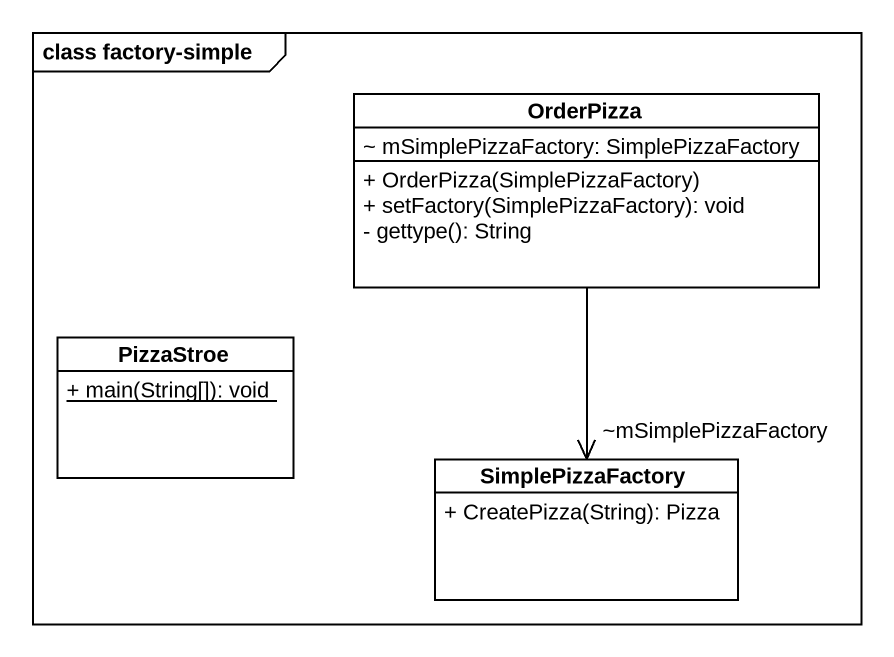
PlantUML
@startuml
mainframe class factory-simple
hide circle
hide empty members
skinparam classAttributeIconSize 0
class OrderPizza {
  ~ mSimplePizzaFactory: SimplePizzaFactory
  + OrderPizza(SimplePizzaFactory)
  + setFactory(SimplePizzaFactory): void
  - gettype(): String
}
class PizzaStroe {
  {static} + main(String[]): void
}
class SimplePizzaFactory {
  + CreatePizza(String): Pizza
}
OrderPizza --> "~mSimplePizzaFactory" SimplePizzaFactory
@enduml
